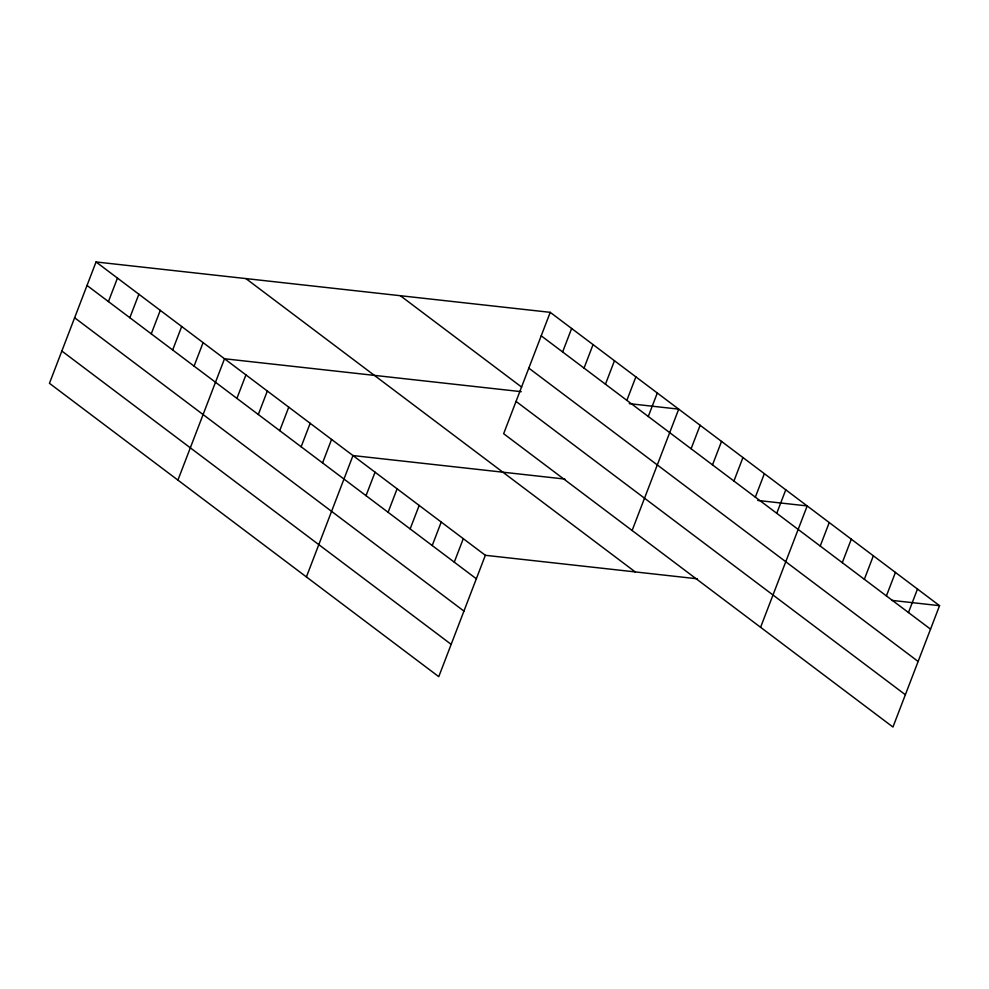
<?xml version="1.0" encoding="UTF-8"?>
<svg xmlns="http://www.w3.org/2000/svg" width="989" height="989" viewBox="0 0 989 989"><rect width="100%" height="100%" fill="white"/><g stroke="black" fill="none" stroke-linecap="round" stroke-linejoin="round"><path stroke-width="1.48" d="M96.044 261.961L49.45 383.324L438.77 676.661L485.352 555.299L96.044 261.961L550.23 312.339L939.55 605.676L892.956 727.039L503.648 433.701L550.23 312.339M108.431 301.583L117.456 278.094M129.843 317.716L138.868 294.228M151.255 333.849L160.28 310.361M172.667 349.982L181.692 326.494M194.079 366.115L203.104 342.627M177.921 480.122L224.515 358.76L521.252 391.669M236.903 398.382L245.927 374.893M258.314 414.515L267.339 391.026M279.739 430.648L288.751 407.159M301.151 446.781L310.163 423.292M322.562 462.914L331.575 439.425M306.405 576.933L352.986 455.558L564.942 479.072M366.029 495.674L375.054 472.186M388.096 512.302L397.108 488.801M410.151 528.917L419.175 505.428M432.218 545.545L441.23 522.056M454.272 562.16L463.297 538.671M562.63 351.96L571.642 328.472M584.042 368.093L593.054 344.605M605.453 384.227L614.466 360.738M626.865 400.36L635.878 376.871M648.277 416.493L657.302 393.004M632.119 530.512L678.714 409.137L629.251 403.648M691.101 448.759L700.125 425.27M712.513 464.892L721.537 441.403M733.925 481.025L742.949 457.536M755.336 497.158L764.361 473.669M776.748 513.303L785.773 489.802M760.59 627.31L807.185 505.935L757.722 500.446M820.227 546.052L829.239 522.563M842.282 562.679L851.306 539.178M864.349 579.294L873.361 555.806M886.404 595.922L895.428 572.433M908.471 612.537L917.483 589.048M485.352 555.299L697.307 578.8M891.584 600.348L939.55 605.676M541.218 335.827L930.538 629.165M528.818 368.131L918.138 661.468M400.347 295.711L521.685 387.132M516.048 401.41L905.355 694.735M245.927 278.589L635.235 571.914M87.02 285.45L476.339 578.788M74.62 317.753L463.94 611.091M61.85 351.033L451.169 644.358"/></g></svg>
